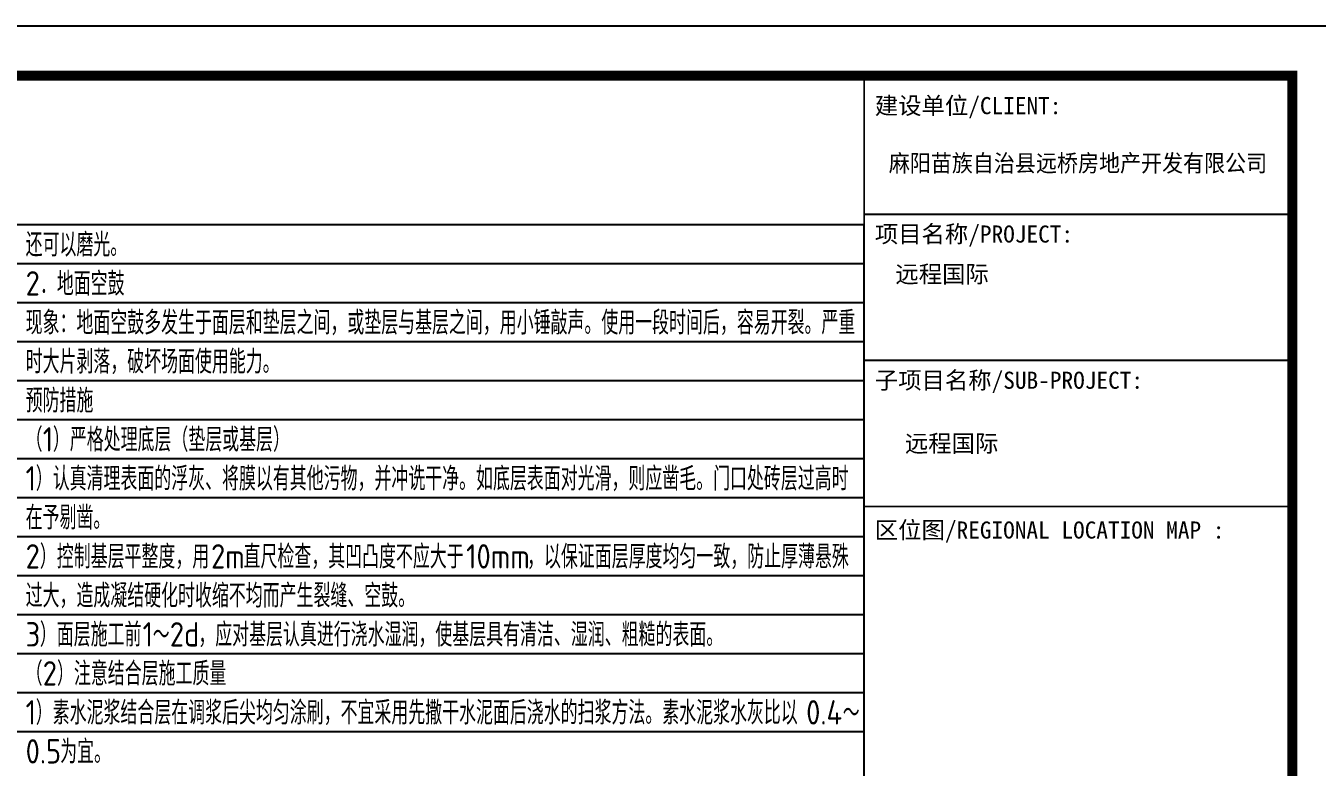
# Model space of a CAD drawing. Extents: x -737978 to 768813, y -372247 to 1140308.
# Drawn here: x 41597 to 67544, y 597 to 15497 of the extents above; entities that cross this region are included whole.
import ezdxf

# ---------------------------------------------------------------- set-up
doc = ezdxf.new("R2010")
doc.units = 0
doc.header["$LTSCALE"] = 10
doc.header["$MEASUREMENT"] = 0
doc.layers.get('0').update_dxf_attribs({"linetype": 'CONTINUOUS'})
for name, color, linetype in [('A-ANNO-TABS', 7, 'CONTINUOUS'), ('A-ANNO-TEXT', 7, 'CONTINUOUS'), ('PUB_TITLE', 4, 'CONTINUOUS')]:
    doc.layers.add(name, color=color, linetype=linetype)
doc.styles.add('-宋体', font='', dxfattribs={"width": 0.8})
doc.styles.add('A-单线字', font='GBENOR', dxfattribs={"bigfont": 'GBCBIG'})
doc.styles.get('-宋体').set_extended_font_data('SimSun')

# ---------------------------------------------------------------- blocks, each defined once
blk = doc.blocks.new('A$C447711E7')
at = {"layer": 'A-ANNO-TABS', "color": 8}
for p, q in [((73584, 52100), (100, 52100)), ((73584, 51300), (100, 51300)), ((73584, 50500), (100, 50500)), ((73584, 49700), (100, 49700)), ((73584, 48900), (100, 48900)), ((73584, 48100), (100, 48100)), ((73584, 47300), (100, 47300)), ((73584, 46500), (100, 46500)), ((73584, 45700), (100, 45700)), ((73584, 44900), (100, 44900)), ((73584, 44100), (100, 44100))]:
    blk.add_line(p, q, dxfattribs=at)
for points in [[(73584, 54500), (100, 54500)], [(73584, 53700), (100, 53700)], [(73584, 52900), (100, 52900)]]:
    blk.add_lwpolyline(points, dxfattribs=at)
blk.add_lwpolyline([(73584, 54500), (100, 54500), (100, 2500), (73584, 2500)], close=True, dxfattribs=at)
at = {"layer": 'A-ANNO-TEXT', "color": 0, "style": 'A-单线字'}
for s, height, p in [('还可以磨光。', 482.3, (56389, 53850)), ('2', 500, (56389, 53050)), ('．地面空鼓', 482.3, (56681, 53050)), ('现象：地面空鼓多发生于面层和垫层之间，或垫层与基层之间，用小锤敲声。使用一段时间后，容易开裂。严重', 482.27, (56389, 52250)), ('时大片剥落，破坏场面使用能力。', 482.27, (56389, 51450)), ('预防措施', 482.3, (56389, 50650)), ('（', 482, (56389, 49850)), ('1', 500, (56740, 49850)), ('）严格处理底层（垫层或基层）', 482.27, (56948, 49850)), ('1', 500, (56389, 49050)), ('）认真清理表面的浮灰、将膜以有其他污物，并冲诜干净。如底层表面对光滑，则应凿毛。门口处砖层过高时', 482.27, (56597, 49050)), ('在予剔凿。', 482.3, (56389, 48250)), ('2', 500, (56389, 47450)), ('）控制基层平整度，用', 482.3, (56681, 47450)), ('2m', 500, (60191, 47450)), ('直尺检查，其凹凸度不应大于', 482.27, (60858, 47450)), ('10mm', 500, (65422, 47450)), ('，以保证面层厚度均匀一致，防止厚薄悬殊', 482.27, (66672, 47450)), ('过大，造成凝结硬化时收缩不均而产生裂缝、空鼓。', 482.27, (56389, 46650)), ('3', 500, (56389, 45850)), ('）面层施工前', 482.3, (56681, 45850)), ('1', 500, (58787, 45850)), ('2d', 500, (59346, 45850)), ('，应对基层认真进行浇水湿润，使基层具有清洁、湿润、粗糙的表面。', 482.27, (59930, 45850)), ('～', 482, (58995, 45850)), ('（', 482, (56389, 45050)), ('2', 500, (56740, 45050)), ('）注意结合层施工质量', 482.3, (57032, 45050)), ('）素水泥浆结合层在调浆后尖均匀涂刷，不宜采用先撒干水泥面后浇水的扫浆方法。素水泥浆水灰比以', 482.27, (56597, 44250)), ('1', 500, (56389, 44250)), ('0.4', 500, (72395, 44250)), ('～', 482, (73145, 44250)), ('为宜。', 482.3, (57097, 43450)), ('0.5', 500, (56389, 43450))]:
    blk.add_text(s, height=height, dxfattribs=at).set_placement(p)
blk = doc.blocks.new('TQ1')
at = {"layer": 'PUB_TITLE'}
for p, q in [((-49855, -380355), (-43855, -380355)), ((-49855, -382405), (-43855, -382405))]:
    blk.add_line(p, q, dxfattribs=at)
at = {"layer": 'PUB_TITLE', "const_width": 20}
for points in [[(-49855, -378414), (-49855, -418455)], [(-49855, -384455), (-43855, -384455)]]:
    blk.add_lwpolyline(points, dxfattribs=at)
at = {"layer": 'PUB_TITLE', "style": '-宋体'}
for s, p in [('建设单位/CLIENT:', (-49705, -378955)), ('项目名称/PROJECT:', (-49705, -380755)), ('远程国际', (-49417, -381317)), ('子项目名称/SUB-PROJECT:', (-49705, -382805)), ('远程国际', (-49283, -383691)), ('区位图/REGIONAL LOCATION MAP :', (-49705, -384905))]:
    blk.add_text(s, height=240, dxfattribs=at).set_placement(p)
at = {"layer": 'PUB_TITLE', "style": '-宋体', "width": 0.9}
blk.add_text('麻阳苗族自治县远桥房地产开发有限公司', height=240, dxfattribs=at).set_placement((-49509, -379761))

msp = doc.modelspace()

# ---------------------------------------------------------------- linework, layer by layer
at = {"layer": 'PUB_TITLE', "color": 4}
msp.add_lwpolyline([(-16057.6, -43902.5), (-16057.6, 15497.5), (68042.4, 15497.5), (68042.4, -43902.5)], close=True, dxfattribs=at)
at = {"layer": 'PUB_TITLE', "color": 4, "const_width": 200}
msp.add_lwpolyline([(67042.4, -42902.5), (-13557.6, -42902.5), (-13557.6, 14497.5), (67042.4, 14497.5)], close=True, dxfattribs=at)

# ---------------------------------------------------------------- block references
for name, p, xscale, yscale, zscale in [('TQ1', (129908.5, 556956.1), 1.433507481003284, 1.433507481003284, 1.433507481003284), ('A$C447711E7', (-13655.6, -41901), 0.9797893570066735, 0.9797893570066735, 0.9797893570066735)]:
    msp.add_blockref(name, p, dxfattribs=dict(xscale=xscale, yscale=yscale, zscale=zscale))

doc.saveas('drawing.dxf')
